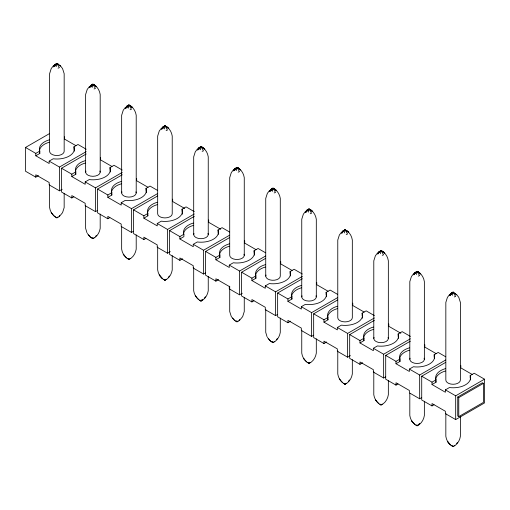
<?xml version="1.0" encoding="UTF-8"?>
<svg xmlns="http://www.w3.org/2000/svg" width="510" height="510" viewBox="0 0 510 510"><rect width="100%" height="100%" fill="white"/><g stroke="black" fill="none" stroke-linecap="round" stroke-linejoin="round"><path stroke-width="0.76" d="M55.01 216.737L56.89 217.866L59.383 216.45L59.555 215.443M236.595 321.013L236.991 321.848L239.483 320.433L239.655 319.426M94.152 84.877L96.415 86.802L92.909 84.175L92.272 87.363L91.437 86.184L91.672 85.227L92.909 84.175C96.989 86.018 99.552 90.104 100.189 94.465L100.189 172.112M130.177 105.672L132.434 107.597L128.928 104.971L128.291 108.158L127.455 106.979L127.698 106.029L128.928 104.971C133.008 106.813 135.571 110.9 136.208 115.26L136.208 192.907M166.113 126.697L164.947 125.766L164.316 128.953L163.48 127.774L163.716 126.824L164.947 125.766C169.02 127.621 171.596 131.688 172.227 136.055L172.227 213.703A7.28 4.201 0 0 1 164.947 217.91A7.28 4.201 0 0 1 157.666 213.703L157.673 136.055L159.273 130.987L161.619 127.946M202.215 147.262L204.478 149.188L200.972 146.561L200.334 149.755L199.499 148.569L199.735 147.619L200.972 146.561C205.052 148.404 207.615 152.49 208.246 156.857L208.246 234.504M238.234 168.058L240.497 169.983L236.991 167.356L236.353 170.55L235.518 169.365L235.754 168.415L236.991 167.356C241.071 169.199 243.633 173.285 244.264 177.652L244.264 255.3M274.176 189.089L273.009 188.152L272.372 191.346L271.537 190.16L271.773 189.21L273.009 188.152C277.083 190.007 279.659 194.074 280.29 198.447L280.29 276.095A7.274 4.195 0 0 1 272.066 280.258A7.274 4.195 0 0 1 265.99 275.011M308.391 212.141L309.028 208.953C313.108 210.789 315.671 214.882 316.308 219.243L316.308 296.89M344.416 232.936L345.053 229.749C349.127 231.591 351.696 235.677 352.327 240.038L352.327 317.685A7.28 4.201 0 0 1 345.047 321.887A7.28 4.201 0 0 1 337.773 317.685L337.773 240.038L339.373 234.97L341.719 231.929M380.434 253.731L381.072 250.544C385.152 252.386 387.715 256.473 388.346 260.833L388.346 338.481M416.453 274.527L417.091 271.339C421.171 273.181 423.733 277.268 424.365 281.628L424.365 359.276M452.472 295.322L453.109 292.134L456.616 294.761L453.109 292.134L450.617 293.55L453.109 292.134L455.608 296.431L454.276 296.916M307.562 210.962L307.798 210.005L309.028 208.953L312.541 211.58L309.672 209.4M343.581 231.757L343.817 230.8L345.053 229.749L348.559 232.375L345.691 230.195M379.599 252.552L379.835 251.596L381.072 250.544L384.578 253.17L381.709 250.99M415.618 273.347L415.854 272.397L417.091 271.339L420.597 273.966L418.334 272.04M451.637 294.142L451.879 293.193L449.603 295.22L453.109 292.134M201.278 299.874L200.972 301.047L199.805 300.116L200.577 300.862M53.556 65.561L51.21 68.601L49.61 73.669L49.61 151.317A7.274 4.195 0 0 0 56.89 155.518A7.274 4.195 0 0 0 64.164 151.317L64.164 73.669L62.564 68.601L60.218 65.561M89.575 86.356L87.236 89.397L85.629 94.465L85.629 172.112M125.6 107.151L123.254 110.192L121.654 115.26L121.654 192.907M197.638 148.741L195.292 151.782L193.692 156.85L193.692 234.498M233.656 169.543L231.31 172.578L229.71 177.652L229.71 255.3A7.274 4.195 0 0 0 237.94 259.462A7.274 4.195 0 0 0 244.016 254.216M269.675 190.338L267.336 193.373L265.735 198.447L265.735 276.095M305.7 211.134L303.354 214.174L301.754 219.243L301.754 296.89M377.738 252.724L375.392 255.765L373.792 260.833L373.792 338.481M413.757 273.519L411.417 276.56L409.81 281.628L409.81 359.276M449.782 294.315L447.436 297.355L445.836 302.424L445.836 380.071A7.28 4.201 0 0 0 453.109 384.272A7.28 4.201 0 0 0 460.39 380.071L460.39 302.424L458.79 297.355L456.444 294.315M168.459 277.172L169.403 275.999M204.478 297.967L205.428 296.794M276.516 339.558L277.465 338.385M348.559 381.148L349.509 379.982M456.616 443.541L457.566 442.368M59.383 216.45L62.564 212.644L64.164 207.576L64.164 193.309M239.483 320.433L242.664 316.627L244.264 311.553L244.264 297.292M164.552 280.066L163.786 279.321L164.947 280.251L166.113 279.321M308.633 363.254L307.861 362.508L309.028 363.439L310.195 362.508M344.652 384.049L343.887 383.303L345.053 384.234L346.214 383.303M445.836 413.349L445.836 436.331C446.384 440.595 448.985 444.35 452.714 446.435L451.943 445.689L453.109 446.62L454.276 445.689M163.704 126.799L161.44 128.851L163.716 126.824L161.619 129.291L164.947 125.766L167.446 130.063L166.113 130.547M199.722 147.594L197.459 149.647L199.735 147.619L197.638 150.093L200.972 146.561L203.465 150.858L202.138 151.343M235.741 168.389L233.484 170.442L235.754 168.415L233.656 170.888L236.991 167.356L239.483 171.653L238.157 172.138M451.879 293.193L449.782 295.66L451.866 293.167M55.641 64.407L53.384 66.459L56.89 63.38L60.397 66.007L57.7 63.858L58.134 64.081M91.66 85.202L89.403 87.255L92.909 84.175L95.402 88.472L94.076 88.95M127.685 105.997L125.422 108.056L128.928 104.971L131.427 109.267L130.095 109.746M271.766 189.184L269.503 191.237L273.009 188.152L275.508 192.448L274.176 192.933M307.785 209.98L305.522 212.032L309.028 208.953L311.527 213.244L310.195 213.728M343.804 230.775L341.541 232.828L345.053 229.749L347.546 234.045L346.214 234.523M379.822 251.57L377.566 253.623L381.072 250.544L383.565 254.841L382.239 255.319M415.848 272.365L413.584 274.425L417.091 271.339L419.583 275.636L418.257 276.114M157.673 246.98L157.673 269.962C158.259 274.335 160.975 278.307 164.947 280.251L166.018 279.282M202.572 299.593L200.972 301.047C196.994 299.102 194.278 295.131 193.692 290.757L193.692 267.776M301.754 330.168L301.754 353.143C302.341 357.523 305.056 361.494 309.028 363.439L310.099 362.47M337.773 350.963L337.773 373.945C338.359 378.318 341.075 382.29 345.053 384.234L346.118 383.265M417.626 425.34L419.755 423.402M95.574 236.238L96.415 235.575M58.057 216.935L56.89 217.866C52.944 215.857 50.178 211.988 49.61 207.576L49.61 184.594M94.076 237.73L92.909 238.661L92.514 237.832M130.095 258.525L128.928 259.456L127.761 258.525L128.533 259.271M202.138 300.116L200.972 301.047C205.065 299.249 207.583 295.086 208.246 290.757L208.246 276.497M238.157 320.911L236.991 321.848L234.613 320.395L232.534 318.17M274.176 341.713L273.009 342.643L272.614 341.815M382.239 404.098L381.072 405.029L379.905 404.098L380.677 404.844M418.257 424.894L417.091 425.825L415.924 424.894L416.695 425.64M38.473 175.612L35.789 177.161L25.5 171.22L25.5 147.454L49.515 133.588M25.5 147.454L35.789 153.395L39.818 151.075A17.461 10.085 0 0 1 49.253 139.874M35.789 153.395L35.789 155.773L39.818 153.446A17.461 10.085 0 0 1 49.253 142.252M35.789 155.773L49.17 163.5L49.17 161.122L53.199 158.795A17.461 10.085 0 0 0 73.956 146.81L77.985 144.483L86.222 149.239M49.17 161.122L59.46 167.063L86.222 151.617M73.822 196.796L71.814 197.963L61.519 192.015L61.519 168.249L86.222 153.988M61.519 168.249L71.814 174.19L75.837 171.87A17.461 10.085 0 0 1 85.272 160.669M71.814 174.19L71.814 176.568L75.837 174.241L75.837 171.87M35.789 177.161L35.789 174.79L49.17 182.51L49.17 184.888L59.46 190.829L62.207 189.248M71.814 176.568L85.189 184.295L85.189 181.917L89.218 179.59A17.461 10.085 0 0 0 109.981 167.605L114.004 165.278L122.241 170.034M85.189 181.917L95.485 187.858L122.241 172.412M109.848 217.591L107.833 218.758L97.537 212.817L97.537 189.044L122.241 174.79M97.537 189.044L107.833 194.986L111.856 192.665A17.461 10.085 0 0 1 121.291 181.464M107.833 194.986L107.833 197.364L111.856 195.043A17.461 10.085 0 0 1 121.291 183.842M71.814 197.963L71.814 195.585L85.189 203.305L85.189 205.683L95.485 211.624L97.537 210.439M107.833 197.364L121.208 205.09L121.208 202.712L125.237 200.385A17.461 10.085 0 0 0 146 188.4L150.029 186.073L157.571 190.434M121.208 202.712L131.504 208.654L157.571 193.602M145.866 238.387L143.852 239.553L133.563 233.612L133.563 209.846L157.571 195.98M133.563 209.846L143.852 215.787L147.881 213.46A17.461 10.085 0 0 1 157.316 202.26M143.852 215.787L143.852 218.159L147.881 215.838L147.881 213.46M107.833 218.758L107.833 216.38L121.208 224.1L121.208 226.478L131.504 232.42L133.563 231.234M143.852 218.159L157.233 225.885L157.233 223.507L161.256 221.187A17.461 10.085 0 0 0 182.019 209.196L186.048 206.875L194.278 211.624M157.233 223.507L167.522 229.449L194.278 214.002M182.554 258.799L179.871 260.349L169.581 254.407L169.581 230.641L194.278 216.38M169.581 230.641L179.871 236.583L183.9 234.256A17.461 10.085 0 0 1 193.335 223.055M179.871 236.583L179.871 238.96L183.9 236.634L183.9 234.256M143.852 239.553L143.852 237.175L157.233 244.902L157.233 247.273L167.522 253.215L170.27 251.634M179.871 238.96L193.252 246.681L193.252 244.303L197.281 241.982A17.461 10.085 0 0 0 218.038 229.991L222.067 227.67L229.615 232.024M193.252 244.303L203.541 250.244L229.615 235.193M218.58 279.595L215.889 281.144L205.6 275.202L205.6 251.436L229.615 237.571M205.6 251.436L215.889 257.378L219.918 255.051A17.461 10.085 0 0 1 229.353 243.85M215.889 257.378L215.889 259.756L219.918 257.429A17.461 10.085 0 0 1 229.353 246.228M179.871 260.349L179.871 257.971L193.252 265.697L193.252 268.075L203.541 274.017L205.6 272.824M215.889 259.756L229.27 267.476L229.27 265.098L233.299 262.777A17.461 10.085 0 0 0 254.063 250.786L258.085 248.466L265.633 252.82M229.27 265.098L239.56 271.046L265.633 255.988M253.929 300.779L251.915 301.939L241.619 295.998L241.619 272.232L265.633 258.366M241.619 272.232L251.915 278.173L255.937 275.846A17.461 10.085 0 0 1 265.372 264.652M251.915 278.173L251.915 280.551L255.937 278.224L255.937 275.846M215.889 281.144L215.889 278.766L229.27 286.492L229.27 288.87L239.56 294.812L242.307 293.224M251.915 280.551L265.289 288.271L265.289 285.9L269.318 283.573A17.461 10.085 0 0 0 290.082 271.588L294.111 269.261L302.341 274.017M265.289 285.9L275.585 291.841L302.341 276.388M290.617 321.185L287.933 322.734L277.644 316.793L277.644 293.027L302.341 278.766M277.644 293.027L287.933 298.968L291.962 296.641A17.461 10.085 0 0 1 301.391 285.447M287.933 298.968L287.933 301.346L291.962 299.019A17.461 10.085 0 0 1 301.391 287.818M251.915 301.939L251.915 299.561L265.289 307.288L265.289 309.666L275.585 315.607L277.644 314.415M287.933 301.346L301.314 309.073L301.314 306.695L305.337 304.368A17.461 10.085 0 0 0 326.1 292.383L330.129 290.056L337.677 294.417M301.314 306.695L311.604 312.636L337.677 297.585M326.636 341.981L323.952 343.53L313.663 337.588L313.663 313.822L337.677 299.956M313.663 313.822L323.952 319.764L327.981 317.443A17.461 10.085 0 0 1 337.416 306.242M323.952 319.764L323.952 322.141L327.981 319.815A17.461 10.085 0 0 1 337.41 308.62M287.933 322.734L287.933 320.356L301.314 328.083L301.314 330.461L311.604 336.402L313.663 335.217M323.952 322.141L337.333 329.868L337.333 327.49L341.356 325.163A17.461 10.085 0 0 0 362.119 313.178L366.148 310.851L374.378 315.607M337.333 327.49L347.622 333.432L374.378 317.985M362.655 362.776L359.971 364.331L349.681 358.39L349.681 334.617L374.378 320.356M349.681 334.617L359.971 340.559L364 338.238A17.461 10.085 0 0 1 373.435 327.037M359.971 340.559L359.971 342.937L364 340.61L364 338.238M323.952 343.53L323.952 341.158L337.333 348.878L337.333 351.256L347.622 357.198L350.37 355.617M359.971 342.937L373.352 350.663L373.352 348.285L377.381 345.958A17.461 10.085 0 0 0 398.138 333.974L402.167 331.647L410.403 336.402M373.352 348.285L383.641 354.227L410.403 338.78M398.004 383.96L395.996 385.126L385.7 379.185L385.7 355.413L410.403 341.158M385.7 355.413L395.996 361.354L400.018 359.034A17.461 10.085 0 0 1 409.453 347.833M395.996 361.354L395.996 363.732L400.018 361.411A17.461 10.085 0 0 1 409.453 350.211M359.971 364.331L359.971 361.953L373.352 369.673L373.352 372.051L383.641 377.993L385.7 376.807M395.996 363.732L409.371 371.458L409.371 369.081L413.4 366.754A17.461 10.085 0 0 0 434.163 354.769L438.186 352.442L445.734 356.802M409.371 369.081L419.666 375.022L445.734 359.971M434.029 404.755L432.015 405.922L421.719 399.98L421.719 376.214L445.734 362.349M421.719 376.214L432.015 382.156L436.037 379.829A17.461 10.085 0 0 1 445.472 368.628M432.015 382.156L432.015 384.527L436.037 382.207A17.461 10.085 0 0 1 445.472 371.006M395.996 385.126L395.996 382.749L409.371 390.469L409.371 392.847L419.666 398.788L421.719 397.602M432.015 384.527L445.389 392.254L445.389 389.876L449.418 387.555A17.461 10.085 0 0 0 470.182 375.564L474.211 373.243L484.5 379.185L484.5 402.951L455.685 419.583L445.389 413.642L445.389 411.27L432.015 403.544L432.015 405.922M445.389 389.876L455.685 395.817L484.5 379.185M457.744 397.009L482.441 382.749L483.474 383.341L483.474 402.358L458.77 416.613L457.744 416.02L457.744 397.009L458.77 397.602L483.474 383.341M91.908 85.291L90.417 85.591L92.909 84.175M127.927 106.086L126.435 106.386L128.928 104.971M164.947 125.766L162.454 127.181L163.786 126.697M200.972 146.561L198.473 147.976L199.805 147.492M235.99 168.478L234.492 168.772L236.991 167.356M273.009 188.152L270.517 189.567L271.843 189.089M164.947 280.251C169.046 278.454 171.564 274.284 172.227 269.962L172.227 255.701M308.027 210.069L306.535 210.362L309.028 208.953M345.053 229.749L342.554 231.157L343.173 230.877M381.072 250.544L378.573 251.959L379.905 251.475M417.091 271.339L414.598 272.754L415.924 272.27M309.028 363.439C313.127 361.635 315.645 357.472 316.308 353.143L316.308 338.882M345.053 384.234C349.146 382.43 351.664 378.267 352.327 373.945L352.327 359.678M453.109 446.62C457.209 444.822 459.727 440.653 460.39 436.331L460.39 416.517M90.417 85.591L91.743 85.106M126.435 106.386L127.761 105.901M234.492 168.772L235.824 168.287M306.535 210.362L307.861 209.884M450.617 293.55L451.943 293.065M55.724 64.311L54.391 64.789L56.89 63.38L59.383 67.677L58.057 68.155M93.547 84.622L94.382 84.826M129.565 105.417L130.401 105.627M201.609 147.014L202.438 147.218M237.628 167.809L238.463 168.013M310.501 209.604L312.362 211.134M346.519 230.399L348.381 231.929M382.545 251.194L384.4 252.724M417.728 271.785L418.563 271.996M274.845 189.242L276.516 190.778L274.482 188.808L273.647 188.604M165.584 126.212L168.281 127.946M92.514 238.476L91.743 237.73L92.565 238.501M236.595 321.663L235.824 320.911L236.646 321.689M272.614 342.459L271.843 341.713L272.665 342.484M75.977 145.701L64.611 139.134L64.611 136.756M112.002 166.496L100.629 159.93L100.629 157.558M148.021 187.291L136.648 180.731L136.648 178.353M184.709 208.475L172.667 201.526L172.667 199.149M220.728 229.27L208.686 222.322L208.686 219.944M256.084 249.683L244.711 243.117L244.711 240.739M292.102 270.478L280.729 263.912L280.729 261.534M328.121 291.274L316.748 284.707L316.748 282.33M364.14 312.069L352.767 305.503L352.767 303.131M400.828 333.253L388.792 326.298L388.792 323.926M436.184 353.659L424.811 347.1L424.811 344.722M472.203 374.461L460.83 367.895L460.83 365.517M268.553 338.965L270.631 341.184L273.009 342.643C277.108 340.839 279.62 336.676 280.29 332.348L280.29 318.087M87.236 233.44L90.519 237.195L92.909 238.661C97.002 236.857 99.52 232.694 100.189 228.372L100.189 214.104M409.81 393.344L409.81 415.535C410.397 419.908 413.119 423.88 417.091 425.825C421.183 424.027 423.702 419.857 424.365 415.535L424.365 401.268M373.792 371.758L373.792 394.74C374.378 399.113 377.1 403.085 381.072 405.029C385.165 403.225 387.683 399.062 388.346 394.74L388.346 380.473M121.654 226.976L121.654 249.167C122.241 253.54 124.956 257.512 128.928 259.456C133.027 257.658 135.539 253.489 136.208 249.167L136.208 234.906M418.327 272.015L420.425 273.519M274.246 188.827L276.344 190.338M238.227 168.032L240.318 169.543M202.202 147.237L204.3 148.741M130.165 105.646L132.262 107.151M94.146 84.851L96.243 86.356M166.196 126.467L168.459 128.392L166.783 126.856M90.519 237.195L88.453 234.989M267.336 337.422L270.631 341.19M234.613 320.395L231.31 316.627L229.71 311.553L229.71 286.199M414.643 424.307L411.417 420.603L411.997 421.305M378.624 403.512L375.392 399.808L375.978 400.509M342.599 382.717L339.373 379.013L339.96 379.714M306.58 361.921L303.354 358.218L303.941 358.919M198.524 299.529L195.292 295.825L195.878 296.527M126.48 257.939L123.254 254.235L123.841 254.936M54.219 216.144L51.21 212.644L51.797 213.346M267.036 336.664L265.735 332.348L265.735 309.372M86.936 232.681L85.629 228.372L85.629 205.39M470.182 375.564L470.182 377.942A17.461 10.085 0 0 1 470.571 379.944M458.77 397.602L458.77 416.613M455.685 395.817L455.685 419.583M436.037 379.829L436.037 382.207M434.163 354.769L434.163 357.147A17.461 10.085 0 0 1 434.501 358.466M419.666 375.022L419.666 398.788M400.018 359.034L400.018 361.411M398.144 333.974L398.144 336.351A17.461 10.085 0 0 1 398.533 338.347M383.641 354.227L383.641 377.993M362.119 313.178L362.119 315.556A17.461 10.085 0 0 1 362.489 318.227M347.622 333.432L347.622 357.198M327.981 317.443L327.981 319.815M326.1 292.383L326.1 294.761A17.461 10.085 0 0 1 326.489 296.756M311.604 312.636L311.604 336.402M291.962 296.641L291.962 299.019M290.082 271.588L290.082 273.959A17.461 10.085 0 0 1 290.47 275.961M275.585 291.841L275.585 315.607M254.063 250.786L254.063 253.164A17.461 10.085 0 0 1 254.452 255.166M239.56 271.046L239.56 294.812M219.918 255.051L219.918 257.429M218.038 229.991L218.038 232.369A17.461 10.085 0 0 1 218.433 234.37M203.541 250.244L203.541 274.017M182.019 209.196L182.019 211.573A17.461 10.085 0 0 1 182.389 214.245M167.522 229.449L167.522 253.215M146 188.4L146 190.778A17.461 10.085 0 0 1 146.389 192.78M131.504 208.654L131.504 232.42M111.856 192.665L111.856 195.043M109.981 167.605L109.981 169.983A17.461 10.085 0 0 1 110.37 171.978M95.485 187.858L95.485 211.624M73.963 146.81L73.963 149.188A17.461 10.085 0 0 1 74.352 151.183M59.46 167.063L59.46 190.829M39.818 151.075L39.818 153.446M99.934 171.028A7.274 4.195 0 0 1 92.916 176.313A7.274 4.195 0 0 1 85.89 171.028M75.837 174.241A17.461 10.085 0 0 1 75.499 172.922M75.569 170.907A17.461 10.085 0 0 1 85.272 163.047M135.96 191.824A7.274 4.195 0 0 1 128.934 197.109A7.274 4.195 0 0 1 121.909 191.824M147.881 215.838A17.461 10.085 0 0 1 147.511 213.161M147.607 212.498A17.461 10.085 0 0 1 157.309 204.637M207.997 233.414A7.274 4.195 0 0 1 200.972 238.699A7.274 4.195 0 0 1 193.953 233.414M183.632 233.293A17.461 10.085 0 0 1 193.335 225.433M255.937 278.224A17.461 10.085 0 0 1 255.548 276.222M255.669 274.89A17.461 10.085 0 0 1 265.372 267.023M316.06 295.8A7.28 4.201 0 0 1 309.028 301.091A7.28 4.201 0 0 1 302.003 295.8M388.097 337.397A7.28 4.201 0 0 1 381.072 342.682A7.28 4.201 0 0 1 374.04 337.397M364 340.61A17.461 10.085 0 0 1 363.662 339.29M363.732 337.276A17.461 10.085 0 0 1 373.435 329.415M424.122 358.192A7.28 4.201 0 0 1 417.091 363.477A7.28 4.201 0 0 1 410.059 358.192M56.89 63.38L56.253 66.568L55.418 65.388L55.654 64.432L56.89 63.38M55.054 64.948L53.556 66.906L55.654 64.432L55.054 64.948M91.073 85.75L89.575 87.701L91.672 85.227L91.073 85.75M127.092 106.545L125.6 108.496L127.698 106.029L127.092 106.545M271.173 189.726L269.682 191.683L271.773 189.21L271.173 189.726M307.198 210.522L305.7 212.479L307.798 210.005L307.198 210.522M343.217 231.317L341.719 233.274L343.817 230.8L343.217 231.317M379.236 252.118L377.738 254.069L379.835 251.596L379.236 252.118M415.255 272.914L413.757 274.865L415.854 272.397L415.255 272.914M162.499 278.734L159.273 275.03L162.499 278.734M450.445 444.905L447.436 441.399L450.445 444.905"/></g></svg>
